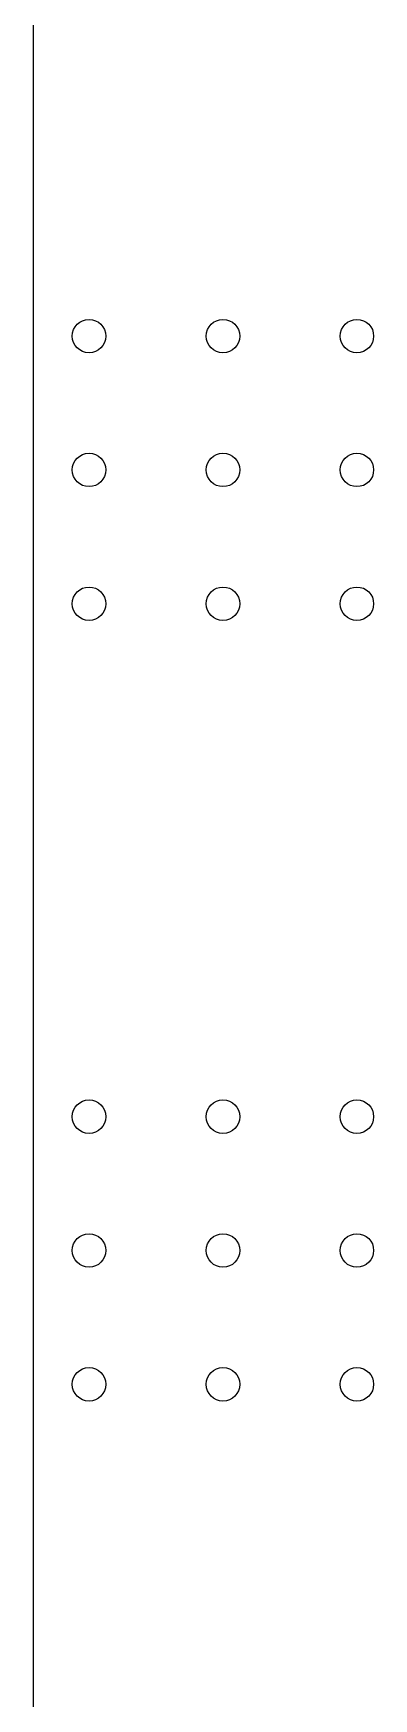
# Model space of a CAD drawing. Extents: x 114.9 to 199.6, y -137.1 to -76.7.
# Drawn here: x 114.88 to 116.41, y -106.31 to -98.84 of the extents above; entities that cross this region are included whole.
import ezdxf

# ---------------------------------------------------------------- set-up
doc = ezdxf.new("R2010")
doc.units = 0
doc.layers.add('BLACK', color=7, linetype='CONTINUOUS')

msp = doc.modelspace()

# ---------------------------------------------------------------- linework, layer by layer
at = {"layer": 'BLACK', "linetype": 'CONTINUOUS'}
for p, q in [((114.8805, -99.458698), (114.8805, -96.645198)), ((114.8805, -106.135198), (114.8805, -99.458698)), ((114.8805, -106.535198), (114.8805, -106.135198))]:
    msp.add_line(p, q, dxfattribs=at)
at = {"layer": 'BLACK'}
for centre in [(115.13, -100.2), (115.73, -100.2), (116.33, -100.2), (115.13, -100.8), (115.73, -100.8), (116.33, -100.8), (115.13, -101.4), (115.73, -101.4), (116.33, -101.4), (115.13, -103.7), (115.73, -103.7), (116.33, -103.7), (115.13, -104.3), (115.73, -104.3), (116.33, -104.3), (115.13, -104.9), (115.73, -104.9), (116.33, -104.9)]:
    msp.add_circle(centre, 0.075, dxfattribs=at)
at = {"layer": 'WHITE'}
for centre in [(115.13, -100.2), (115.73, -100.2), (116.33, -100.2), (115.13, -100.8), (115.73, -100.8), (116.33, -100.8), (115.13, -101.4), (115.73, -101.4), (116.33, -101.4), (115.13, -103.7), (115.73, -103.7), (116.33, -103.7), (115.13, -104.3), (115.73, -104.3), (116.33, -104.3), (115.13, -104.9), (115.73, -104.9), (116.33, -104.9)]:
    msp.add_circle(centre, 0.075, dxfattribs=at)

doc.saveas('drawing.dxf')
